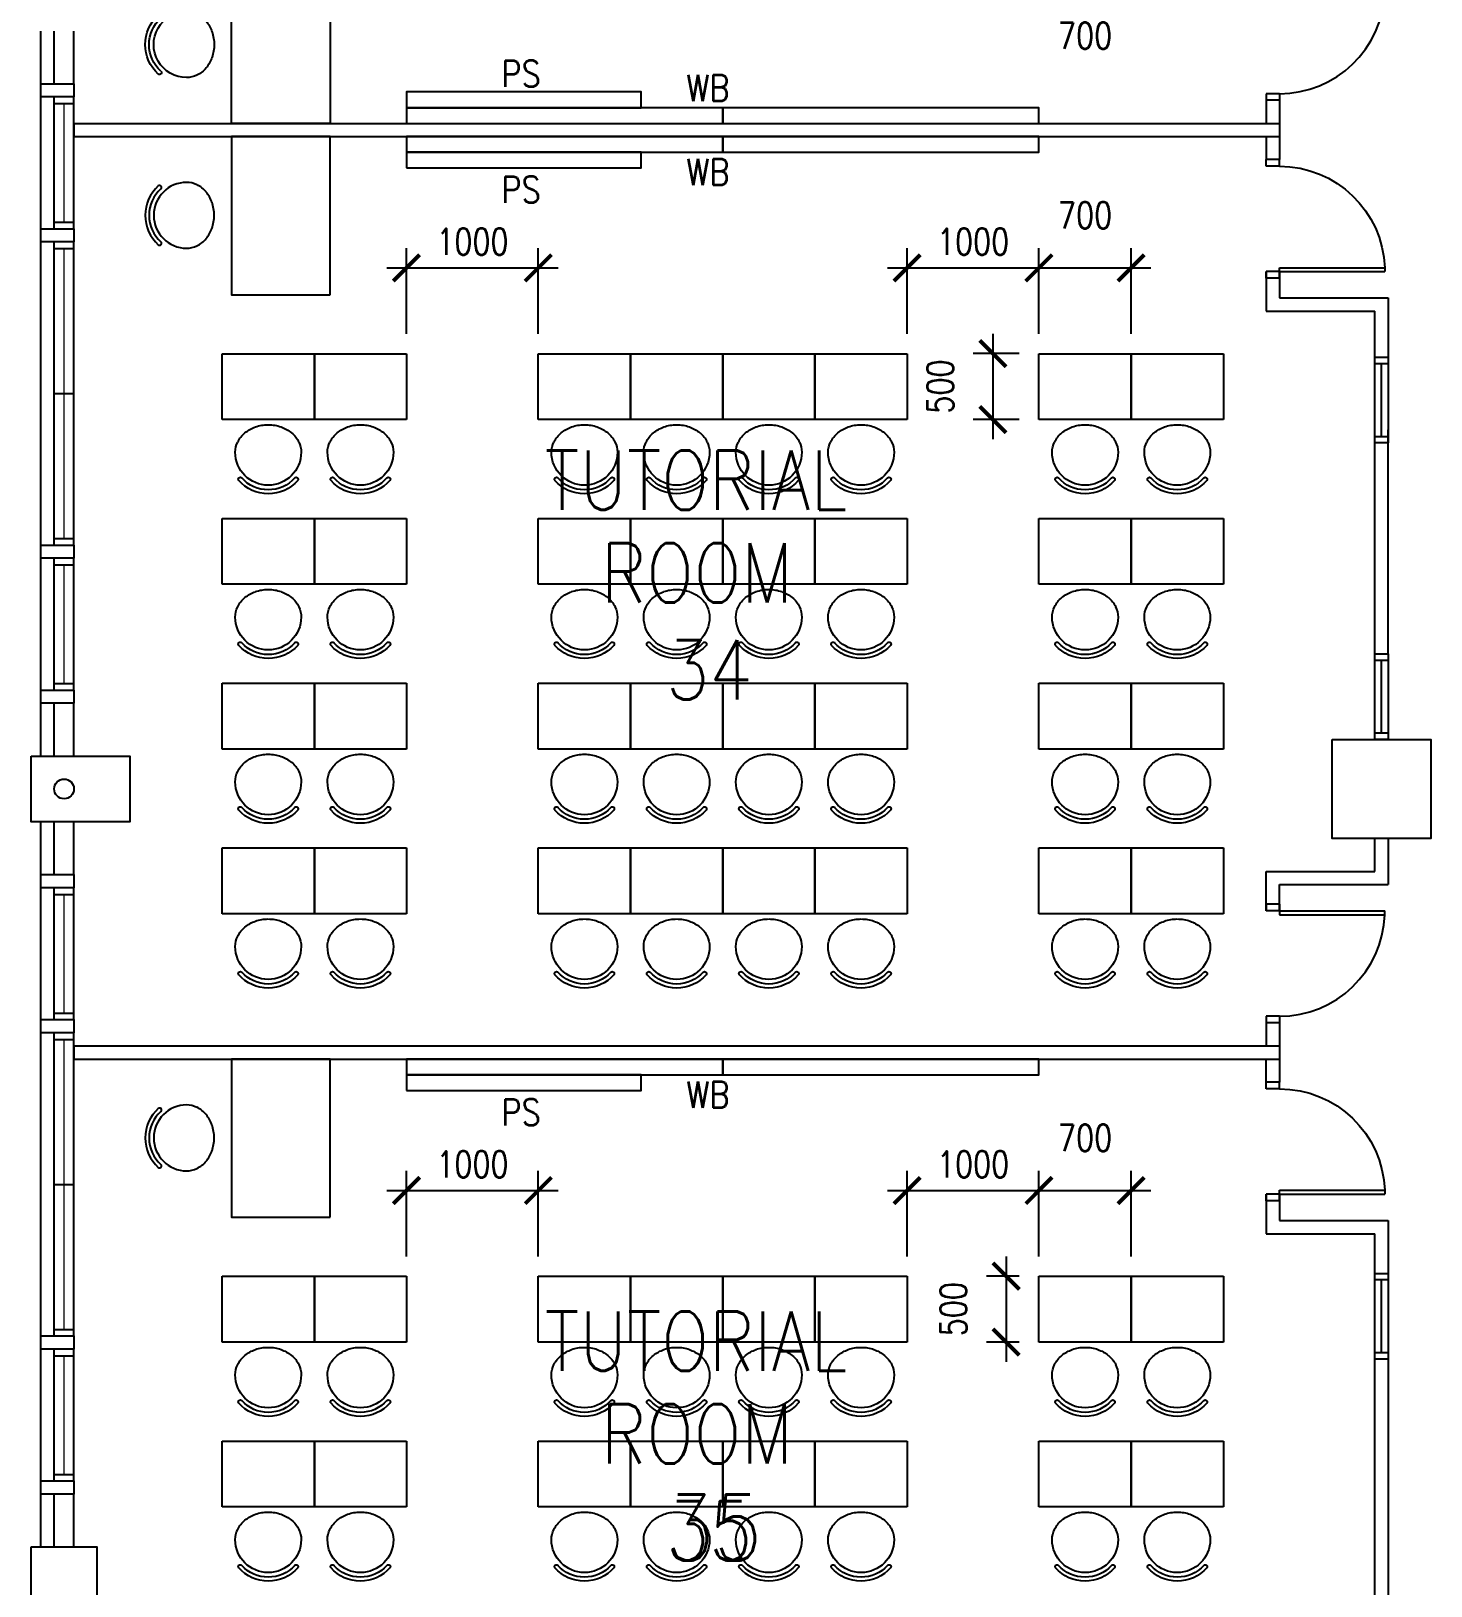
# Model space of a CAD drawing. Extents: x 2687779 to 2997471, y -863049 to -631414.
# Drawn here: x 2756966 to 2767591, y -663655 to -651858 of the extents above; entities that cross this region are included whole.
import ezdxf

# ---------------------------------------------------------------- set-up
doc = ezdxf.new("R2010")
doc.units = 0
doc.header["$LTSCALE"] = 10
doc.header["$MEASUREMENT"] = 0
doc.header["$PDMODE"] = 34
doc.layers.get('0').update_dxf_attribs({"linetype": 'CONTINUOUS'})
doc.layers.get('DEFPOINTS').update_dxf_attribs({"linetype": 'CONTINUOUS'})
for name, color, linetype in [('COL', 3, 'CONTINUOUS'), ('DOOR', 5, 'CONTINUOUS'), ('FURN', 1, 'CONTINUOUS'), ('FURN1', 7, 'CONTINUOUS'), ('LINE', 7, 'CONTINUOUS'), ('partition', 7, 'CONTINUOUS'), ('RWDP', 145, 'CONTINUOUS'), ('stair', 7, 'CONTINUOUS'), ('T50', 3, 'CONTINUOUS'), ('WALL', 2, 'CONTINUOUS'), ('WIN', 5, 'CONTINUOUS')]:
    doc.layers.add(name, color=color, linetype=linetype)
doc.styles.add('ROMANS', font='romans.shx', dxfattribs={"width": 0.8, "height": 100})
doc.styles.get("Standard").update_dxf_attribs({"font": 'ROMANS.SHX'})
doc.dimstyles.new('STANDARD$0', dxfattribs={"dimscale": 0, "dimtxt": 8, "dimasz": 6, "dimexe": 1, "dimexo": 1, "dimgap": 3, "dimtad": 1, "dimdec": 0, "dimlfac": -1, "dimrnd": 1, "dimzin": 0, "dimdsep": 46, "dimtxsty": 'Standard', "dimcen": 0, "dimclrd": 5, "dimclre": 250, "dimadec": 0, "dimazin": 0, "dimtfac": 1, "dimtdec": 4, "dimtofl": 0, "dimtmove": 0, "dimatfit": 3, "dimfxl": 1, "dimtolj": 1, "dimtzin": 0, "dimarcsym": 0})

# ---------------------------------------------------------------- blocks, each defined once
blk = doc.blocks.new('FG')
at = {"layer": 'LINE', "linetype": 'Continuous'}
for points in [[(0, 0), (50, 0), (50, 100), (0, 100)], [(600, 0), (650, 0), (650, 100), (600, 100)]]:
    blk.add_lwpolyline(points, close=True, dxfattribs=at)
at = {"layer": 'LINE', "color": 5, "linetype": 'Continuous'}
for points in [[(600, 100), (50, 100)], [(50, 0), (600, 0)]]:
    blk.add_lwpolyline(points, dxfattribs=at)
at = {"layer": 'LINE', "color": 1, "linetype": 'Continuous'}
blk.add_lwpolyline([(50, 50), (600, 50)], dxfattribs=at)
blk = doc.blocks.new('D900')
at = {"layer": 'DOOR', "color": 7}
for p, q in [((50, 100), (50, 899)), ((80, 899), (50, 899)), ((80, 100), (80, 899)), ((0, 100), (0, 0)), ((0, 100), (50, 100)), ((0, 0), (50, 0)), ((50, 100), (50, 0)), ((50, 100), (80, 100)), ((850, 100), (850, 0)), ((850, 100), (900, 100)), ((850, 0), (900, 0)), ((900, 100), (900, 0))]:
    blk.add_line(p, q, dxfattribs=at)
blk.add_arc((50, 100), 800, 0, 87.8509, dxfattribs=at)
blk = doc.blocks.new('CHAIR10')
at = {"layer": 'FURN1', "color": 1}
for centre, radius, start, end in [((-533, 772), 175, 90, 116.3827), ((-533, 697), 250, 270, 90), ((-487, 712), 252, 140.136, 160.9198), ((-515, 735), 216, 116.3827, 140.136), ((-328, 909), 15, 48.1599, 228.1599), ((-518, 697), 270, 311.8401, 48.1599), ((-518, 697), 300, 311.8401, 48.1599), ((-443, 697), 299, 160.9198, 180), ((-443, 697), 299, 180, 199.0802), ((-487, 682), 252, 199.0802, 219.864), ((-515, 658), 216, 219.864, 243.6173), ((-328, 485), 15, 131.8401, 311.8401), ((-533, 622), 175, 243.6173, 270)]:
    blk.add_arc(centre, radius, start, end, dxfattribs=at)
blk = doc.blocks.new('A$C782F2748')
at = {"layer": 'FURN'}
for p, q in [((563, 1400), (1063, 1400)), ((563, 700), (563, 1400)), ((1063, 1400), (1063, 700)), ((1063, 700), (563, 700)), ((563, 700), (1063, 700)), ((563, 0), (563, 700)), ((1063, 700), (1063, 0)), ((1063, 0), (563, 0))]:
    blk.add_line(p, q, dxfattribs=at)
at = {"linetype": 'Continuous', "xscale": -1, "rotation": 2.668041787501352e-08}
for p in [(-218, 353), (-218, -347)]:
    blk.add_blockref('CHAIR10', p, dxfattribs=at)
blk = doc.blocks.new('_ARCHTICK')
at = {"color": 0, "linetype": 'ByBlock', "const_width": 0.15}
blk.add_lwpolyline([(-0.5, -0.5), (0.5, 0.5)], dxfattribs=at)
blk = doc.blocks.new('*D460')
at = {"layer": 'DEFPOINTS', "color": 0, "linetype": 'Continuous', "transparency": 16777216}
for p in [(2764616, -660655), (2763616, -661305), (2764616, -661305)]:
    blk.add_point(p, dxfattribs=at)
at = {"layer": 'FURN', "color": 7, "linetype": 'Continuous', "lineweight": -2, "transparency": 16777216}
for p, q in [((2763616, -661155), (2763616, -660505)), ((2764616, -661155), (2764616, -660505)), ((2763466, -660655), (2764766, -660655))]:
    blk.add_line(p, q, dxfattribs=at)
at = {"layer": 'FURN', "color": 7, "linetype": 'Continuous', "lineweight": -2, "transparency": 16777216, "xscale": 200, "yscale": 200, "zscale": 200, "rotation": 180}
blk.add_blockref('_ARCHTICK', (2763616, -660655), dxfattribs=at)
at = {"layer": 'FURN', "color": 7, "linetype": 'Continuous', "lineweight": -2, "transparency": 16777216, "xscale": 200, "yscale": 200, "zscale": 200}
blk.add_blockref('_ARCHTICK', (2764616, -660655), dxfattribs=at)
at = {"layer": 'FURN', "color": 7, "linetype": 'Continuous', "transparency": 16777216, "insert": (2764116, -660455), "char_height": 200, "attachment_point": 5, "style": 'ROMANS'}
blk.add_mtext('\\A1;1000', dxfattribs=at)
blk = doc.blocks.new('*D423')
at = {"layer": 'DEFPOINTS', "color": 0, "linetype": 'Continuous', "transparency": 16777216}
for p in [(2760816, -660655), (2759816, -661305), (2760816, -661305)]:
    blk.add_point(p, dxfattribs=at)
at = {"layer": 'FURN', "color": 7, "linetype": 'Continuous', "lineweight": -2, "transparency": 16777216}
for p, q in [((2759816, -661155), (2759816, -660505)), ((2760816, -661155), (2760816, -660505)), ((2759666, -660655), (2760966, -660655))]:
    blk.add_line(p, q, dxfattribs=at)
at = {"layer": 'FURN', "color": 7, "linetype": 'Continuous', "lineweight": -2, "transparency": 16777216, "xscale": 200, "yscale": 200, "zscale": 200, "rotation": 180}
blk.add_blockref('_ARCHTICK', (2759816, -660655), dxfattribs=at)
at = {"layer": 'FURN', "color": 7, "linetype": 'Continuous', "lineweight": -2, "transparency": 16777216, "xscale": 200, "yscale": 200, "zscale": 200}
blk.add_blockref('_ARCHTICK', (2760816, -660655), dxfattribs=at)
at = {"layer": 'FURN', "color": 7, "linetype": 'Continuous', "transparency": 16777216, "insert": (2760316, -660455), "char_height": 200, "attachment_point": 5, "style": 'ROMANS'}
blk.add_mtext('\\A1;1000', dxfattribs=at)
blk = doc.blocks.new('*D461')
at = {"layer": 'DEFPOINTS', "color": 0, "linetype": 'Continuous', "transparency": 16777216}
for p in [(2764616, -653655), (2763616, -654305), (2764616, -654305)]:
    blk.add_point(p, dxfattribs=at)
at = {"layer": 'FURN', "color": 7, "linetype": 'Continuous', "lineweight": -2, "transparency": 16777216}
for p, q in [((2763616, -654155), (2763616, -653505)), ((2764616, -654155), (2764616, -653505)), ((2763466, -653655), (2764766, -653655))]:
    blk.add_line(p, q, dxfattribs=at)
at = {"layer": 'FURN', "color": 7, "linetype": 'Continuous', "lineweight": -2, "transparency": 16777216, "xscale": 200, "yscale": 200, "zscale": 200, "rotation": 180}
blk.add_blockref('_ARCHTICK', (2763616, -653655), dxfattribs=at)
at = {"layer": 'FURN', "color": 7, "linetype": 'Continuous', "lineweight": -2, "transparency": 16777216, "xscale": 200, "yscale": 200, "zscale": 200}
blk.add_blockref('_ARCHTICK', (2764616, -653655), dxfattribs=at)
at = {"layer": 'FURN', "color": 7, "linetype": 'Continuous', "transparency": 16777216, "insert": (2764116, -653455), "char_height": 200, "attachment_point": 5, "style": 'ROMANS'}
blk.add_mtext('\\A1;1000', dxfattribs=at)
blk = doc.blocks.new('*D424')
at = {"layer": 'DEFPOINTS', "color": 0, "linetype": 'Continuous', "transparency": 16777216}
for p in [(2760816, -653655), (2759816, -654305), (2760816, -654305)]:
    blk.add_point(p, dxfattribs=at)
at = {"layer": 'FURN', "color": 7, "linetype": 'Continuous', "lineweight": -2, "transparency": 16777216}
for p, q in [((2759816, -654155), (2759816, -653505)), ((2760816, -654155), (2760816, -653505)), ((2759666, -653655), (2760966, -653655))]:
    blk.add_line(p, q, dxfattribs=at)
at = {"layer": 'FURN', "color": 7, "linetype": 'Continuous', "lineweight": -2, "transparency": 16777216, "xscale": 200, "yscale": 200, "zscale": 200, "rotation": 180}
blk.add_blockref('_ARCHTICK', (2759816, -653655), dxfattribs=at)
at = {"layer": 'FURN', "color": 7, "linetype": 'Continuous', "lineweight": -2, "transparency": 16777216, "xscale": 200, "yscale": 200, "zscale": 200}
blk.add_blockref('_ARCHTICK', (2760816, -653655), dxfattribs=at)
at = {"layer": 'FURN', "color": 7, "linetype": 'Continuous', "transparency": 16777216, "insert": (2760316, -653455), "char_height": 200, "attachment_point": 5, "style": 'ROMANS'}
blk.add_mtext('\\A1;1000', dxfattribs=at)
blk = doc.blocks.new('*D468')
at = {"layer": 'DEFPOINTS', "color": 0, "linetype": 'Continuous', "transparency": 16777216}
for p in [(2764616, -661305), (2764367, -661805), (2764616, -661805)]:
    blk.add_point(p, dxfattribs=at)
at = {"layer": 'FURN', "color": 7, "linetype": 'Continuous', "lineweight": -2, "transparency": 16777216}
for p, q in [((2764367, -661155), (2764367, -661955)), ((2764466, -661305), (2764217, -661305)), ((2764466, -661805), (2764217, -661805))]:
    blk.add_line(p, q, dxfattribs=at)
at = {"layer": 'FURN', "color": 7, "linetype": 'Continuous', "lineweight": -2, "transparency": 16777216, "xscale": 200, "yscale": 200, "zscale": 200}
for p, rotation in [((2764367, -661305), 90), ((2764367, -661805), 270)]:
    blk.add_blockref('_ARCHTICK', p, dxfattribs=dict(at, rotation=rotation))
at = {"layer": 'FURN', "color": 7, "linetype": 'Continuous', "transparency": 16777216, "insert": (2763967, -661555), "char_height": 200, "attachment_point": 5, "rotation": 90, "style": 'ROMANS'}
blk.add_mtext('\\A1;500', dxfattribs=at)
blk = doc.blocks.new('*D469')
at = {"layer": 'DEFPOINTS', "color": 0, "linetype": 'Continuous', "transparency": 16777216}
for p in [(2765316, -660655), (2764616, -661305), (2765316, -661305)]:
    blk.add_point(p, dxfattribs=at)
at = {"layer": 'FURN', "color": 7, "linetype": 'Continuous', "lineweight": -2, "transparency": 16777216}
for p, q in [((2764616, -661155), (2764616, -660505)), ((2765316, -661155), (2765316, -660505)), ((2764466, -660655), (2765466, -660655))]:
    blk.add_line(p, q, dxfattribs=at)
at = {"layer": 'FURN', "color": 7, "linetype": 'Continuous', "lineweight": -2, "transparency": 16777216, "xscale": 200, "yscale": 200, "zscale": 200, "rotation": 180}
blk.add_blockref('_ARCHTICK', (2764616, -660655), dxfattribs=at)
at = {"layer": 'FURN', "color": 7, "linetype": 'Continuous', "lineweight": -2, "transparency": 16777216, "xscale": 200, "yscale": 200, "zscale": 200}
blk.add_blockref('_ARCHTICK', (2765316, -660655), dxfattribs=at)
at = {"layer": 'FURN', "color": 7, "linetype": 'Continuous', "transparency": 16777216, "insert": (2764966, -660255), "char_height": 200, "attachment_point": 5, "style": 'ROMANS'}
blk.add_mtext('\\A1;700', dxfattribs=at)
blk = doc.blocks.new('*D470')
at = {"layer": 'DEFPOINTS', "color": 0, "linetype": 'Continuous', "transparency": 16777216}
for p in [(2764616, -654305), (2764267, -654805), (2764616, -654805)]:
    blk.add_point(p, dxfattribs=at)
at = {"layer": 'FURN', "color": 7, "linetype": 'Continuous', "lineweight": -2, "transparency": 16777216}
for p, q in [((2764267, -654155), (2764267, -654955)), ((2764466, -654305), (2764117, -654305)), ((2764466, -654805), (2764117, -654805))]:
    blk.add_line(p, q, dxfattribs=at)
at = {"layer": 'FURN', "color": 7, "linetype": 'Continuous', "lineweight": -2, "transparency": 16777216, "xscale": 200, "yscale": 200, "zscale": 200}
for p, rotation in [((2764267, -654305), 90), ((2764267, -654805), 270)]:
    blk.add_blockref('_ARCHTICK', p, dxfattribs=dict(at, rotation=rotation))
at = {"layer": 'FURN', "color": 7, "linetype": 'Continuous', "transparency": 16777216, "insert": (2763867, -654555), "char_height": 200, "attachment_point": 5, "rotation": 90, "style": 'ROMANS'}
blk.add_mtext('\\A1;500', dxfattribs=at)
blk = doc.blocks.new('*D471')
at = {"layer": 'DEFPOINTS', "color": 0, "linetype": 'Continuous', "transparency": 16777216}
for p in [(2765316, -653655), (2764616, -654305), (2765316, -654305)]:
    blk.add_point(p, dxfattribs=at)
at = {"layer": 'FURN', "color": 7, "linetype": 'Continuous', "lineweight": -2, "transparency": 16777216}
for p, q in [((2764616, -654155), (2764616, -653505)), ((2765316, -654155), (2765316, -653505)), ((2764466, -653655), (2765466, -653655))]:
    blk.add_line(p, q, dxfattribs=at)
at = {"layer": 'FURN', "color": 7, "linetype": 'Continuous', "lineweight": -2, "transparency": 16777216, "xscale": 200, "yscale": 200, "zscale": 200, "rotation": 180}
blk.add_blockref('_ARCHTICK', (2764616, -653655), dxfattribs=at)
at = {"layer": 'FURN', "color": 7, "linetype": 'Continuous', "lineweight": -2, "transparency": 16777216, "xscale": 200, "yscale": 200, "zscale": 200}
blk.add_blockref('_ARCHTICK', (2765316, -653655), dxfattribs=at)
at = {"layer": 'FURN', "color": 7, "linetype": 'Continuous', "transparency": 16777216, "insert": (2764966, -653255), "char_height": 200, "attachment_point": 5, "style": 'ROMANS'}
blk.add_mtext('\\A1;700', dxfattribs=at)
blk = doc.blocks.new('*D472')
at = {"layer": 'DEFPOINTS', "color": 0, "linetype": 'Continuous', "transparency": 16777216}
for p in [(2764616, -650911), (2765316, -650911), (2764616, -651293)]:
    blk.add_point(p, dxfattribs=at)
at = {"layer": 'FURN', "color": 7, "linetype": 'Continuous', "lineweight": -2, "transparency": 16777216}
for p, q in [((2764616, -651061), (2764616, -651443)), ((2765316, -651061), (2765316, -651443)), ((2765466, -651293), (2764466, -651293))]:
    blk.add_line(p, q, dxfattribs=at)
at = {"layer": 'FURN', "color": 7, "linetype": 'Continuous', "lineweight": -2, "transparency": 16777216, "xscale": 200, "yscale": 200, "zscale": 200, "rotation": 180}
blk.add_blockref('_ARCHTICK', (2764616, -651293), dxfattribs=at)
at = {"layer": 'FURN', "color": 7, "linetype": 'Continuous', "lineweight": -2, "transparency": 16777216, "xscale": 200, "yscale": 200, "zscale": 200}
blk.add_blockref('_ARCHTICK', (2765316, -651293), dxfattribs=at)
at = {"layer": 'FURN', "color": 7, "linetype": 'Continuous', "transparency": 16777216, "insert": (2764966, -651893), "char_height": 200, "attachment_point": 5, "style": 'ROMANS'}
blk.add_mtext('\\A1;700', dxfattribs=at)

msp = doc.modelspace()

# ---------------------------------------------------------------- linework, layer by layer
at = {"color": 9}
for p, q in [((2757041.3, -657358.2), (2757041.3, -651858.2)), ((2757041.3, -663358.2), (2757041.3, -657858.2))]:
    msp.add_line(p, q, dxfattribs=at)
at = {"linetype": 'Continuous'}
for p, q in [((2766341.3, -653683.2), (2766341.3, -653983.2)), ((2766441.3, -653683.2), (2766441.3, -653883.2)), ((2766341.3, -653983.2), (2767166.3, -653983.2)), ((2766441.3, -653883.2), (2767266.3, -653883.2)), ((2766341.3, -658233.2), (2767166.3, -658233.2)), ((2766341.3, -658533.2), (2766341.3, -658233.2)), ((2766441.3, -658333.2), (2767266.3, -658333.2)), ((2766441.3, -658533.2), (2766441.3, -658333.2)), ((2766341.3, -660683.2), (2766341.3, -660983.2)), ((2766441.3, -660683.2), (2766441.3, -660883.2)), ((2766441.3, -660883.2), (2767266.3, -660883.2)), ((2766341.3, -660983.2), (2767166.3, -660983.2))]:
    msp.add_line(p, q, dxfattribs=at)
at = {"layer": 'COL'}
for points in [[(2766841.3, -657233.2), (2767591.3, -657233.2), (2767591.3, -657983.2), (2766841.3, -657983.2)], [(2756966.3, -657358.2), (2757716.3, -657358.2), (2757716.3, -657858.2), (2756966.3, -657858.2)], [(2756966.3, -663358.2), (2757466.3, -663358.2), (2757466.3, -663858.2), (2756966.3, -663858.2)]]:
    msp.add_lwpolyline(points, close=True, dxfattribs=at)
at = {"layer": 'FURN'}
for points in [[(2759236.3, -651358.2), (2759236.3, -652558.2), (2758486.3, -652558.2), (2758486.3, -651358.2)], [(2759816.3, -652439.2), (2761596.3, -652439.2), (2761596.3, -652320.2), (2759816.3, -652320.2)], [(2759816.3, -652558.2), (2762216.3, -652558.2), (2762216.3, -652439.2), (2759816.3, -652439.2)], [(2762216.3, -652558.2), (2764616.3, -652558.2), (2764616.3, -652439.2), (2762216.3, -652439.2)], [(2759236.3, -653858.2), (2759236.3, -652658.2), (2758486.3, -652658.2), (2758486.3, -653858.2)], [(2759816.3, -652777.2), (2762216.3, -652777.2), (2762216.3, -652658.2), (2759816.3, -652658.2)], [(2762216.3, -652777.2), (2764616.3, -652777.2), (2764616.3, -652658.2), (2762216.3, -652658.2)], [(2759816.3, -652896.2), (2761596.3, -652896.2), (2761596.3, -652777.2), (2759816.3, -652777.2)], [(2759236.3, -660858.2), (2759236.3, -659658.2), (2758486.3, -659658.2), (2758486.3, -660858.2)], [(2759816.3, -659777.2), (2762216.3, -659777.2), (2762216.3, -659658.2), (2759816.3, -659658.2)], [(2762216.3, -659777.2), (2764616.3, -659777.2), (2764616.3, -659658.2), (2762216.3, -659658.2)], [(2759816.3, -659896.2), (2761596.3, -659896.2), (2761596.3, -659777.2), (2759816.3, -659777.2)]]:
    msp.add_lwpolyline(points, close=True, dxfattribs=at)
at = {"layer": 'partition', "linetype": 'Continuous'}
for p, q in [((2766341.3, -652383.2), (2766341.3, -652558.2)), ((2766441.3, -652383.2), (2766441.3, -652833.2)), ((2766341.3, -652658.2), (2766341.3, -652833.2)), ((2767266.3, -657983.2), (2767266.3, -658333.2)), ((2766341.3, -659383.2), (2766341.3, -659558.2)), ((2766441.3, -659383.2), (2766441.3, -659833.2)), ((2766341.3, -659833.2), (2766341.3, -659658.2)), ((2767266.3, -660883.2), (2767266.3, -661333.2)), ((2767266.3, -661883.2), (2767266.3, -664308.2))]:
    msp.add_line(p, q, dxfattribs=at)
at = {"layer": 'partition'}
for p, q in [((2757291.3, -652558.2), (2766441.3, -652558.2)), ((2757291.3, -652558.2), (2757291.3, -652658.2)), ((2757291.3, -652658.2), (2766441.3, -652658.2)), ((2757291.3, -659558.2), (2766441.3, -659558.2)), ((2757291.3, -659558.2), (2757291.3, -659658.2)), ((2757291.3, -659658.2), (2766441.3, -659658.2))]:
    msp.add_line(p, q, dxfattribs=at)
at = {"layer": 'RWDP', "color": 142, "linetype": 'Continuous'}
msp.add_circle((2757216.3, -657608.2), 75, dxfattribs=at)
at = {"layer": 'stair'}
for p, q in [((2767166.3, -654333.2), (2767166.3, -653983.2)), ((2767266.3, -653883.2), (2767266.3, -654333.2)), ((2767166.3, -656233.2), (2767166.3, -654883.2)), ((2767166.3, -656583.2), (2767166.3, -654883.2)), ((2767266.3, -656583.2), (2767266.3, -654883.2)), ((2767166.3, -658233.2), (2767166.3, -657983.2)), ((2767166.3, -661333.2), (2767166.3, -660983.2)), ((2767166.3, -664308.2), (2767166.3, -661883.2))]:
    msp.add_line(p, q, dxfattribs=at)
at = {"layer": 'WALL'}
for p, q in [((2757141.3, -652258.2), (2757141.3, -651858.2)), ((2757291.3, -652258.2), (2757291.3, -651858.2)), ((2757141.3, -657358.2), (2757141.3, -656958.2)), ((2757291.3, -657358.2), (2757291.3, -656958.2)), ((2757141.3, -658258.2), (2757141.3, -657858.2)), ((2757291.3, -658258.2), (2757291.3, -657858.2)), ((2757141.3, -663358.2), (2757141.3, -662958.2)), ((2757291.3, -663358.2), (2757291.3, -662958.2))]:
    msp.add_line(p, q, dxfattribs=at)
for points in [[(2757041.3, -652258.2), (2757291.3, -652258.2), (2757291.3, -652358.2), (2757041.3, -652358.2)], [(2757041.3, -653358.2), (2757291.3, -653358.2), (2757291.3, -653458.2), (2757041.3, -653458.2)], [(2757041.3, -655758.2), (2757291.3, -655758.2), (2757291.3, -655858.2), (2757041.3, -655858.2)], [(2757041.3, -656858.2), (2757291.3, -656858.2), (2757291.3, -656958.2), (2757041.3, -656958.2)], [(2757041.3, -658258.2), (2757291.3, -658258.2), (2757291.3, -658358.2), (2757041.3, -658358.2)], [(2757041.3, -659358.2), (2757291.3, -659358.2), (2757291.3, -659458.2), (2757041.3, -659458.2)], [(2757041.3, -661758.2), (2757291.3, -661758.2), (2757291.3, -661858.2), (2757041.3, -661858.2)], [(2757041.3, -662858.2), (2757291.3, -662858.2), (2757291.3, -662958.2), (2757041.3, -662958.2)]]:
    msp.add_lwpolyline(points, close=True, dxfattribs=at)
at = {"layer": 'WIN'}
for p, q in [((2757141.3, -653358.2), (2757141.3, -652358.2)), ((2757141.3, -652408.2), (2757291.3, -652408.2)), ((2757291.3, -653358.2), (2757291.3, -652358.2)), ((2757141.3, -653308.2), (2757291.3, -653308.2)), ((2757141.3, -655758.2), (2757141.3, -653458.2)), ((2757141.3, -653508.2), (2757291.3, -653508.2)), ((2757291.3, -655758.2), (2757291.3, -653458.2)), ((2757141.3, -654608.2), (2757291.3, -654608.2)), ((2757141.3, -655708.2), (2757291.3, -655708.2)), ((2757141.3, -656858.2), (2757141.3, -655858.2)), ((2757291.3, -656858.2), (2757291.3, -655858.2)), ((2757141.3, -655908.2), (2757291.3, -655908.2)), ((2757141.3, -656808.2), (2757291.3, -656808.2)), ((2757141.3, -659358.2), (2757141.3, -658358.2)), ((2757291.3, -659358.2), (2757291.3, -658358.2)), ((2757141.3, -658408.2), (2757291.3, -658408.2)), ((2757141.3, -659308.2), (2757291.3, -659308.2)), ((2757141.3, -661758.2), (2757141.3, -659458.2)), ((2757141.3, -659508.2), (2757291.3, -659508.2)), ((2757291.3, -661758.2), (2757291.3, -659458.2)), ((2757141.3, -660608.2), (2757291.3, -660608.2)), ((2757141.3, -661708.2), (2757291.3, -661708.2)), ((2757141.3, -662858.2), (2757141.3, -661858.2)), ((2757291.3, -662858.2), (2757291.3, -661858.2)), ((2757141.3, -661908.2), (2757291.3, -661908.2)), ((2757141.3, -662808.2), (2757291.3, -662808.2))]:
    msp.add_line(p, q, dxfattribs=at)
at = {"layer": 'WIN', "const_width": 10, "flags": 128}
for points in [[(2757216.3, -653308.2), (2757216.3, -652408.2)], [(2757216.3, -655708.2), (2757216.3, -653508.2)], [(2757216.3, -655908.2), (2757216.3, -656808.2)], [(2757216.3, -659308.2), (2757216.3, -658408.2)], [(2757216.3, -661708.2), (2757216.3, -659508.2)], [(2757216.3, -661908.2), (2757216.3, -662808.2)]]:
    msp.add_lwpolyline(points, dxfattribs=at)

# ---------------------------------------------------------------- block references
at = {"layer": 'FURN', "xscale": -1, "rotation": 1.067216715000541e-07}
msp.add_blockref('CHAIR10', (2757614.1, -652657.5), dxfattribs=at)
at = {"layer": 'FURN'}
for name, p, rotation in [('CHAIR10', (2757614.1, -652558.8), 179.9999998932783), ('A$C782F2748', (2759816.3, -655368.6), 90), ('A$C782F2748', (2762216.3, -655368.6), 90), ('A$C782F2748', (2763616.3, -655368.6), 90), ('A$C782F2748', (2766016.3, -655368.6), 90), ('A$C782F2748', (2759816.3, -656618.6), 90), ('A$C782F2748', (2762216.3, -656618.6), 90), ('A$C782F2748', (2763616.3, -656618.6), 90), ('A$C782F2748', (2766016.3, -656618.6), 90), ('A$C782F2748', (2759816.3, -657868.6), 90), ('A$C782F2748', (2762216.3, -657868.6), 90), ('A$C782F2748', (2763616.3, -657868.6), 90), ('A$C782F2748', (2766016.3, -657868.6), 90), ('A$C782F2748', (2759816.3, -659118.6), 90), ('A$C782F2748', (2762216.3, -659118.6), 90), ('A$C782F2748', (2763616.3, -659118.6), 90), ('A$C782F2748', (2766016.3, -659118.6), 90), ('CHAIR10', (2757614.1, -659558.8), 179.9999998932783), ('A$C782F2748', (2759816.3, -662368.6), 90), ('A$C782F2748', (2762216.3, -662368.6), 90), ('A$C782F2748', (2763616.3, -662368.6), 90), ('A$C782F2748', (2766016.3, -662368.6), 90), ('A$C782F2748', (2759816.3, -663618.6), 90), ('A$C782F2748', (2762216.3, -663618.6), 90), ('A$C782F2748', (2763616.3, -663618.6), 90), ('A$C782F2748', (2766016.3, -663618.6), 90)]:
    msp.add_blockref(name, p, dxfattribs=dict(at, rotation=rotation))
at = {"layer": 'LINE', "linetype": 'Continuous', "xscale": -1, "rotation": 270}
for p in [(2767166.3, -654983.2), (2767166.3, -657233.2), (2767166.3, -661933.2)]:
    msp.add_blockref('FG', p, dxfattribs=at)
at = {"layer": 'stair', "rotation": 270}
for p in [(2766341.3, -651483.2), (2766341.3, -658483.2)]:
    msp.add_blockref('D900', p, dxfattribs=at)
at = {"layer": 'stair', "xscale": -1, "rotation": 270}
for p in [(2766341.3, -653733.2), (2766341.3, -660733.2)]:
    msp.add_blockref('D900', p, dxfattribs=at)

# ---------------------------------------------------------------- texts
at = {"layer": 'FURN', "style": 'ROMANS', "width": 0.85}
for s, rotation, p in [('PS', 360, (2760535.7, -652281.6)), ('WB', 360, (2761939.5, -652389.6)), ('WB', 0, (2761939.5, -653026.8)), ('PS', 360, (2760535.7, -653160.6)), ('WB', 0, (2761939.5, -660026.8)), ('PS', 360, (2760535.7, -660160.6))]:
    msp.add_text(s, height=200, rotation=rotation, dxfattribs=at).set_placement(p)
at = {"layer": 'T50', "color": 3, "style": 'ROMANS', "width": 0.85}
for s, p in [('TUTORIAL', (2760865.8, -655490.1)), ('ROOM', (2761291.1, -656194.4)), ('34', (2761785.2, -656929.3)), ('TUTORIAL', (2760865.8, -662022.7)), ('ROOM', (2761291.1, -662727)), ('35', (2761785.2, -663461.8))]:
    msp.add_text(s, height=450, dxfattribs=at).set_placement(p)
at = {"layer": 'T50', "color": 4, "style": 'ROMANS', "width": 0.85}
msp.add_text('35', height=500, dxfattribs=at).set_placement((2761785.2, -663461.8))

# ---------------------------------------------------------------- dimensions: what is measured, and where the dimension line sits
at = {"layer": 'FURN', "color": 30, "linetype": 'Continuous'}
for base, p1, p2, picture, middle in [((2764616.3, -651293.1), (2765316.3, -650911.3), (2764616.3, -650911.3), '*D472', (2764966.3, -651893.1)), ((2765316.3, -653655.1), (2764616.3, -654305.1), (2765316.3, -654305.1), '*D471', (2764966.3, -653255.1)), ((2760816.3, -653655.1), (2759816.3, -654305.1), (2760816.3, -654305.1), '*D424', (2760316.3, -653455.1)), ((2764616.3, -653655.1), (2763616.3, -654305.1), (2764616.3, -654305.1), '*D461', (2764116.3, -653455.1)), ((2765316.3, -660655.1), (2764616.3, -661305.1), (2765316.3, -661305.1), '*D469', (2764966.3, -660255.1)), ((2760816.3, -660655.1), (2759816.3, -661305.1), (2760816.3, -661305.1), '*D423', (2760316.3, -660455.1)), ((2764616.3, -660655.1), (2763616.3, -661305.1), (2764616.3, -661305.1), '*D460', (2764116.3, -660455.1))]:
    dim = msp.add_linear_dim(base=base, p1=p1, p2=p2, dimstyle='STANDARD$0', override={"dimscale": 100, "dimtxt": 2, "dimasz": 2, "dimexe": 1.5, "dimexo": 1.5, "dimgap": 1, "dimtxsty": 'ROMANS', "dimblk": 'ARCHTICK', "dimdle": 1.5, "dimclrd": 7, "dimclre": 7, "dimclrt": 7, "dimtdec": 0, "dimtmove": 2}, dxfattribs=at)
    dim.commit()
    dim.dimension.update_dxf_attribs({"geometry": picture, "text_midpoint": middle})
for base, p1, p2, picture, middle in [((2764267, -654805.1), (2764616.3, -654305.1), (2764616.3, -654805.1), '*D470', (2763867, -654555.1)), ((2764367, -661805.1), (2764616.3, -661305.1), (2764616.3, -661805.1), '*D468', (2763967, -661555.1))]:
    dim = msp.add_linear_dim(base=base, p1=p1, p2=p2, angle=90, dimstyle='STANDARD$0', override={"dimscale": 100, "dimtxt": 2, "dimasz": 2, "dimexe": 1.5, "dimexo": 1.5, "dimgap": 1, "dimtxsty": 'ROMANS', "dimblk": 'ARCHTICK', "dimdle": 1.5, "dimclrd": 7, "dimclre": 7, "dimclrt": 7, "dimtdec": 0, "dimtmove": 2}, dxfattribs=at)
    dim.commit()
    dim.dimension.update_dxf_attribs({"geometry": picture, "text_midpoint": middle})

doc.saveas('drawing.dxf')
